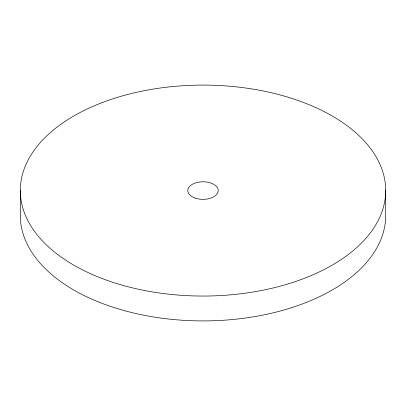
<?xml version="1.0" encoding="UTF-8"?>
<svg xmlns="http://www.w3.org/2000/svg" width="406" height="406" viewBox="0 0 406 406"><rect width="100%" height="100%" fill="white"/><g stroke="black" fill="none" stroke-linecap="round" stroke-linejoin="round"><path stroke-width="0.61" d="M385.7 190.566A182.7 105.479 0 0 1 111.65 281.916A182.7 105.479 0 0 1 111.65 99.221A182.7 105.479 0 0 1 385.7 190.566L385.7 215.434A182.7 105.479 0 0 1 203 320.913A182.7 105.479 0 0 1 20.3 215.434L20.3 190.566M195.387 198.179A15.225 8.79 0 0 0 218.225 190.566A15.225 8.79 0 0 0 195.387 182.959A15.225 8.79 0 0 0 195.387 198.179"/></g></svg>
